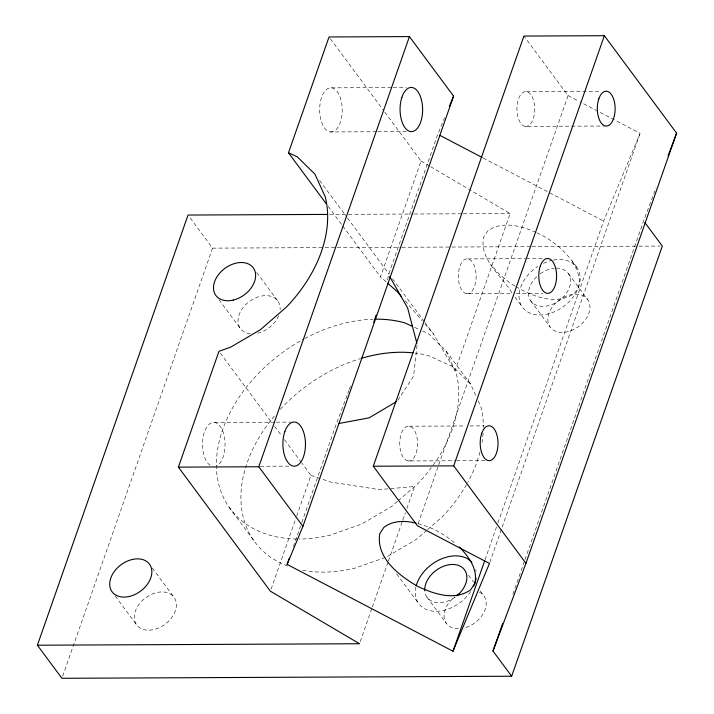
<?xml version="1.0" encoding="UTF-8"?>
<svg xmlns="http://www.w3.org/2000/svg" width="714" height="714" viewBox="0 0 714 714"><rect width="100%" height="100%" fill="white"/><g stroke="black" fill="none" stroke-linecap="round" stroke-linejoin="round"><path stroke-width="0.54" stroke-dasharray="3.57 2.68" d="M417.03 345.389L413.611 376.099L397.832 400.268M387.559 279.772L388.586 274.649L437.762 134.241L444.599 117.765M62.662 676.194L212.567 248.133L189.362 216.842M271.115 589.112L296.337 517.106M296.703 516.061L310.947 475.363L301.683 462.868M386.06 281.789L380.464 276.862L421.028 161.034L384.632 111.937M293.356 546.594L297.024 536.116M297.39 535.063L301.433 523.54M301.799 522.496L336.285 423.991L347.049 395.458M360.222 641.645L371.967 608.096M372.333 607.052L388.121 561.98M388.487 560.927L402.437 521.095M402.803 520.042L405.373 512.706M406.846 508.52L414.548 486.502L389.094 488.742M430.613 166.683L510.126 213.575L455.068 370.807L433.585 334.143L424.964 322.532M418.163 523.683L438.423 465.831M438.789 464.778L568.067 95.614L523.915 36.066M485.047 559.722L497.569 523.96M497.935 522.907L603.642 221.054L640.092 133.313L579.911 101.816M489.813 562.427L640.092 133.313M512.866 594.244L524.656 560.588M525.022 559.535L643.617 220.876L656.041 187.844M349.271 389.532L350.806 385.364M347.78 393.503L348.887 390.576M397.359 501.469L391.629 506.467L361.712 524.04L330.145 535.152A133.697 94.355 -36.6 0 1 299.086 539.034M398.18 500.764L417.868 483.61A133.697 94.355 -36.6 0 0 431.363 467.643M426.802 530.279L416.164 539.543L386.238 557.125M427.624 529.565L442.403 516.695A133.697 94.355 -36.6 0 0 467.17 483.387M385.274 557.464L354.671 568.237A133.697 94.355 -36.6 0 1 300.317 569.772M387.988 488.84L379.143 489.617L330.582 482.057L321.282 478.889M331.457 87.84L392.031 87.563M393.128 87.563L406.346 87.501M526.486 91.624L601.375 91.285M525.147 126.387A17.439 8.907 89.7 0 0 533.849 101.549A17.439 8.907 89.7 0 0 518.462 99.085A17.439 8.907 89.7 0 0 525.147 126.387L604.446 126.021M330.421 131.956A22.089 11.281 89.7 0 0 340.962 99.871A22.089 11.281 89.7 0 0 321.434 97.872A22.089 11.281 89.7 0 0 330.421 131.956L376.68 131.751M377.777 131.742L406.418 131.608M329.582 214.396L347.415 214.316M348.53 214.316L413.165 214.022M414.281 214.013L462.208 213.789M463.324 213.789L510.126 213.575M212.567 248.133L336.133 247.562M337.249 247.562L400.697 247.267M401.812 247.267L450.793 247.035M451.908 247.035L530.948 246.669M532.055 246.669L637.816 246.178M638.923 246.178L660.075 246.08M467.902 258.914L525.201 258.655M526.307 258.647L543.934 258.566M466.563 293.677A17.439 8.907 89.7 0 0 475.265 268.839A17.439 8.907 89.7 0 0 459.878 266.367A17.439 8.907 89.7 0 0 466.563 293.677L511.742 293.472M516.151 293.445L542.595 293.329M214.619 422.465L275.193 422.188M276.291 422.179L290.616 422.117M409.318 426.204L465.519 425.946M469.928 425.928L484.253 425.856M407.989 460.967A17.439 8.907 89.7 0 0 416.681 436.129A17.439 8.907 89.7 0 0 401.295 433.657A17.439 8.907 89.7 0 0 407.989 460.967L455.362 460.744M456.469 460.744L487.323 460.601M260.28 466.278L288.92 466.144M418.136 523.746C431.925 527.128 444.76 534.295 455.407 543.631M310.947 475.363L320.247 478.532M535.902 232.407C521.175 225.704 501.853 220.635 487.653 231.041L483.521 237.369C479.228 260.182 502.308 275.97 512.34 293.606M536.866 232.826C553.377 240.038 566.898 252.756 576.948 267.554M414.566 327.351L419.591 329.636M422.527 330.966L428.391 333.634L446.072 350.993L470.606 384.078L475.997 395.967M568.067 95.614L578.92 101.299M483.182 158.008L603.642 221.054M421.028 161.034L429.649 166.112M514.892 285.984L509.368 282.583L498.881 273.81L490.58 264.251M515.811 286.555C532.68 296.622 556.509 305.771 574.44 293.436L578.572 287.117L579.465 279.094L577.055 269.919L571.521 260.226M470.606 384.078L452.917 366.719L429.043 355.858A133.697 94.355 -36.6 0 0 415.28 353.127M405.097 300.817L422.188 320.818M425.035 324.147L433.585 334.143M568.46 273.658L587.783 299.719A23.25 16.413 -36.6 0 1 567.621 331.751A23.25 16.413 -36.6 0 1 551.333 308.448A23.25 16.413 -36.6 0 1 587.783 299.719M530.725 300.826L550.039 326.887M330.359 38.752L383.971 111.045M514.972 297.158L522.229 306.94M319.595 180.419L346.763 217.056M347.423 217.957L389.175 274.265M392.495 278.728L424.303 321.63M328.181 206.355L342.077 225.097M342.738 225.99L380.464 276.862M256.745 272.534L277.96 301.138M468.545 575.216L473.694 582.16M480.138 590.844L484.003 596.056M219.011 299.702L240.225 328.306M426.945 597.172L446.268 623.224M396.689 573.931L418.458 603.276M220.278 353.082L271.9 422.706M274.551 426.276L281.834 436.093M284.475 439.663L301.022 461.976M229.096 507.208L253.622 540.293M152.305 567.978L174.18 597.484A23.25 16.413 -36.6 0 1 154.019 629.507A23.25 16.413 -36.6 0 1 137.74 606.204A23.25 16.413 -36.6 0 1 174.18 597.484M115.231 596.038L136.445 624.652M478.246 400.92L480.897 406.757A133.697 94.355 -36.6 0 1 483.316 427.516M446.072 350.993L456.371 373.681A133.697 94.355 -36.6 0 1 432.006 466.769M210.041 465.278A22.089 11.281 89.7 0 1 204.838 430.872A22.089 11.281 89.7 0 1 223.125 432.238A22.089 11.281 89.7 0 1 216.824 465.787M483.092 433.219A133.697 94.355 -36.6 0 1 481.986 442.555M479.96 452.105A133.697 94.355 -36.6 0 1 467.715 482.414M287.688 566.077A133.697 94.355 -36.6 0 1 245.143 469.071M245.455 468.009A133.697 94.355 -36.6 0 1 275.185 415.057M280.316 409.283A133.697 94.355 -36.6 0 1 360.07 358.723M250.346 333.75A23.25 16.413 -36.6 0 1 238.994 315.151A23.25 16.413 -36.6 0 1 262.939 295.81A23.25 16.413 -36.6 0 1 280.129 309.689M278.701 315.633A23.25 16.413 -36.6 0 1 257.799 333.17M479.38 592.138A23.25 16.413 -36.6 0 1 484.538 611.05A23.25 16.413 -36.6 0 1 463.841 628.088M458.442 628.757A23.25 16.413 -36.6 0 1 444.144 617.423A23.25 16.413 -36.6 0 1 454.925 596.788M296.801 539.025A133.697 94.355 -36.6 0 1 216.431 461.315A133.697 94.355 -36.6 0 1 303.861 338.998M304.816 338.481A133.697 94.355 -36.6 0 1 372.985 319.22M553.448 260.083A33.719 23.794 -36.6 0 1 576.76 291.321A33.719 23.794 -36.6 0 1 527.146 311.616A33.719 23.794 -36.6 0 1 537.767 266.5M543.506 263.305A33.719 23.794 -36.6 0 1 551.467 260.503M556.286 268.125A23.25 16.413 -36.6 0 1 567.808 291.017A23.25 16.413 -36.6 0 1 535.527 304.842A23.25 16.413 -36.6 0 1 537.053 276.363M540.186 273.792A23.25 16.413 -36.6 0 1 554.162 268.241M455.211 597.038A23.25 16.413 -36.6 0 1 424.75 590.523M475.765 569.611A33.719 23.794 -36.6 0 1 476.14 571.432M470.731 591.495A33.719 23.794 -36.6 0 1 433.505 611.202A33.719 23.794 -36.6 0 1 415.923 586.819"/><path stroke-width="1.07" d="M373.681 322.255L376.18 314.945M644.912 222.607L662.306 246.071L511.661 676.238L61.922 678.3L37.396 645.215L188.041 215.048L327.351 214.414M37.396 645.215L359.49 643.742L270.383 591.201L178.393 467.134L218.957 351.297L230.586 347.2L260.512 329.627L286.742 306.77A133.697 94.355 -36.6 0 0 325.245 196.841L314.954 174.154L297.265 156.794L288.474 152.796L329.038 36.967L409.434 36.593L453.586 96.14L302.941 526.307L287.117 564.408L452.997 651.222L489.447 563.48L417.422 525.781L373.27 466.233L523.915 36.066L604.356 35.7L676.604 133.143L525.959 563.31L492.981 651.043L511.661 676.238M302.941 526.307L258.789 466.76L409.434 36.593M287.117 564.408L289.322 558.116M525.959 563.31L453.711 465.867L604.356 35.7M452.997 651.222L484.681 560.776M492.981 651.043L502.558 623.697M668.072 155.848L676.604 133.143M449.311 106.44L453.586 96.14M396.288 401.75L369.111 417.851L338.445 423.589M178.393 467.134L258.789 466.76M373.27 466.233L453.711 465.867M416.057 523.21C405.409 520.435 392.95 520.319 383.882 527.378L379.75 533.706C375.814 557.777 399.081 575.591 417.565 586.301C433.541 593.887 454.756 601.259 470.66 589.782L474.792 583.454C478.255 569.379 468.616 556.599 459.441 547.004M412.558 326.432L404.517 322.782A133.697 94.355 -36.6 0 0 376.082 319.167M439.735 135.276L482.191 157.491M387.666 283.199L397.261 291.651L401.536 296.649M288.474 152.796L326.191 203.677M389.674 276.541L407.614 307.921L416.869 343.22M361.132 358.401A133.697 94.355 -36.6 0 1 413.067 352.868M456.558 595.61A23.25 16.413 -36.6 0 1 459.156 594.03M424.75 590.523A23.25 16.413 -36.6 0 1 441.377 567.184A23.25 16.413 -36.6 0 1 465.385 571.146A23.25 16.413 -36.6 0 1 456.817 595.806M476.095 578.295A33.719 23.794 -36.6 0 1 473.703 586.167M416.191 585.783A33.719 23.794 -36.6 0 1 441.234 558.973A33.719 23.794 -36.6 0 1 471.883 562.266M284.85 431.542A22.089 11.281 89.7 0 0 293.32 466.126A22.089 11.281 89.7 0 0 304.342 434.665A22.089 11.281 89.7 0 0 284.85 431.542M401.83 97.506A22.089 11.281 89.7 0 0 410.818 131.59A22.089 11.281 89.7 0 0 421.358 99.505A22.089 11.281 89.7 0 0 401.83 97.506M481.736 433.291A17.439 8.907 89.7 0 0 488.421 460.592A17.439 8.907 89.7 0 0 497.123 435.754A17.439 8.907 89.7 0 0 481.736 433.291M598.859 98.71A17.439 8.907 89.7 0 0 605.543 126.021A17.439 8.907 89.7 0 0 614.245 101.183A17.439 8.907 89.7 0 0 598.859 98.71M540.319 266.001A17.439 8.907 89.7 0 0 547.004 293.302A17.439 8.907 89.7 0 0 555.706 268.473A17.439 8.907 89.7 0 0 540.319 266.001M233.273 300.085A23.25 16.413 -36.6 0 0 253.434 268.062A23.25 16.413 -36.6 0 0 216.985 276.782A23.25 16.413 -36.6 0 0 233.273 300.085M129.493 596.422A23.25 16.413 -36.6 0 0 149.654 564.399A23.25 16.413 -36.6 0 0 113.214 573.119A23.25 16.413 -36.6 0 0 129.493 596.422"/></g></svg>
